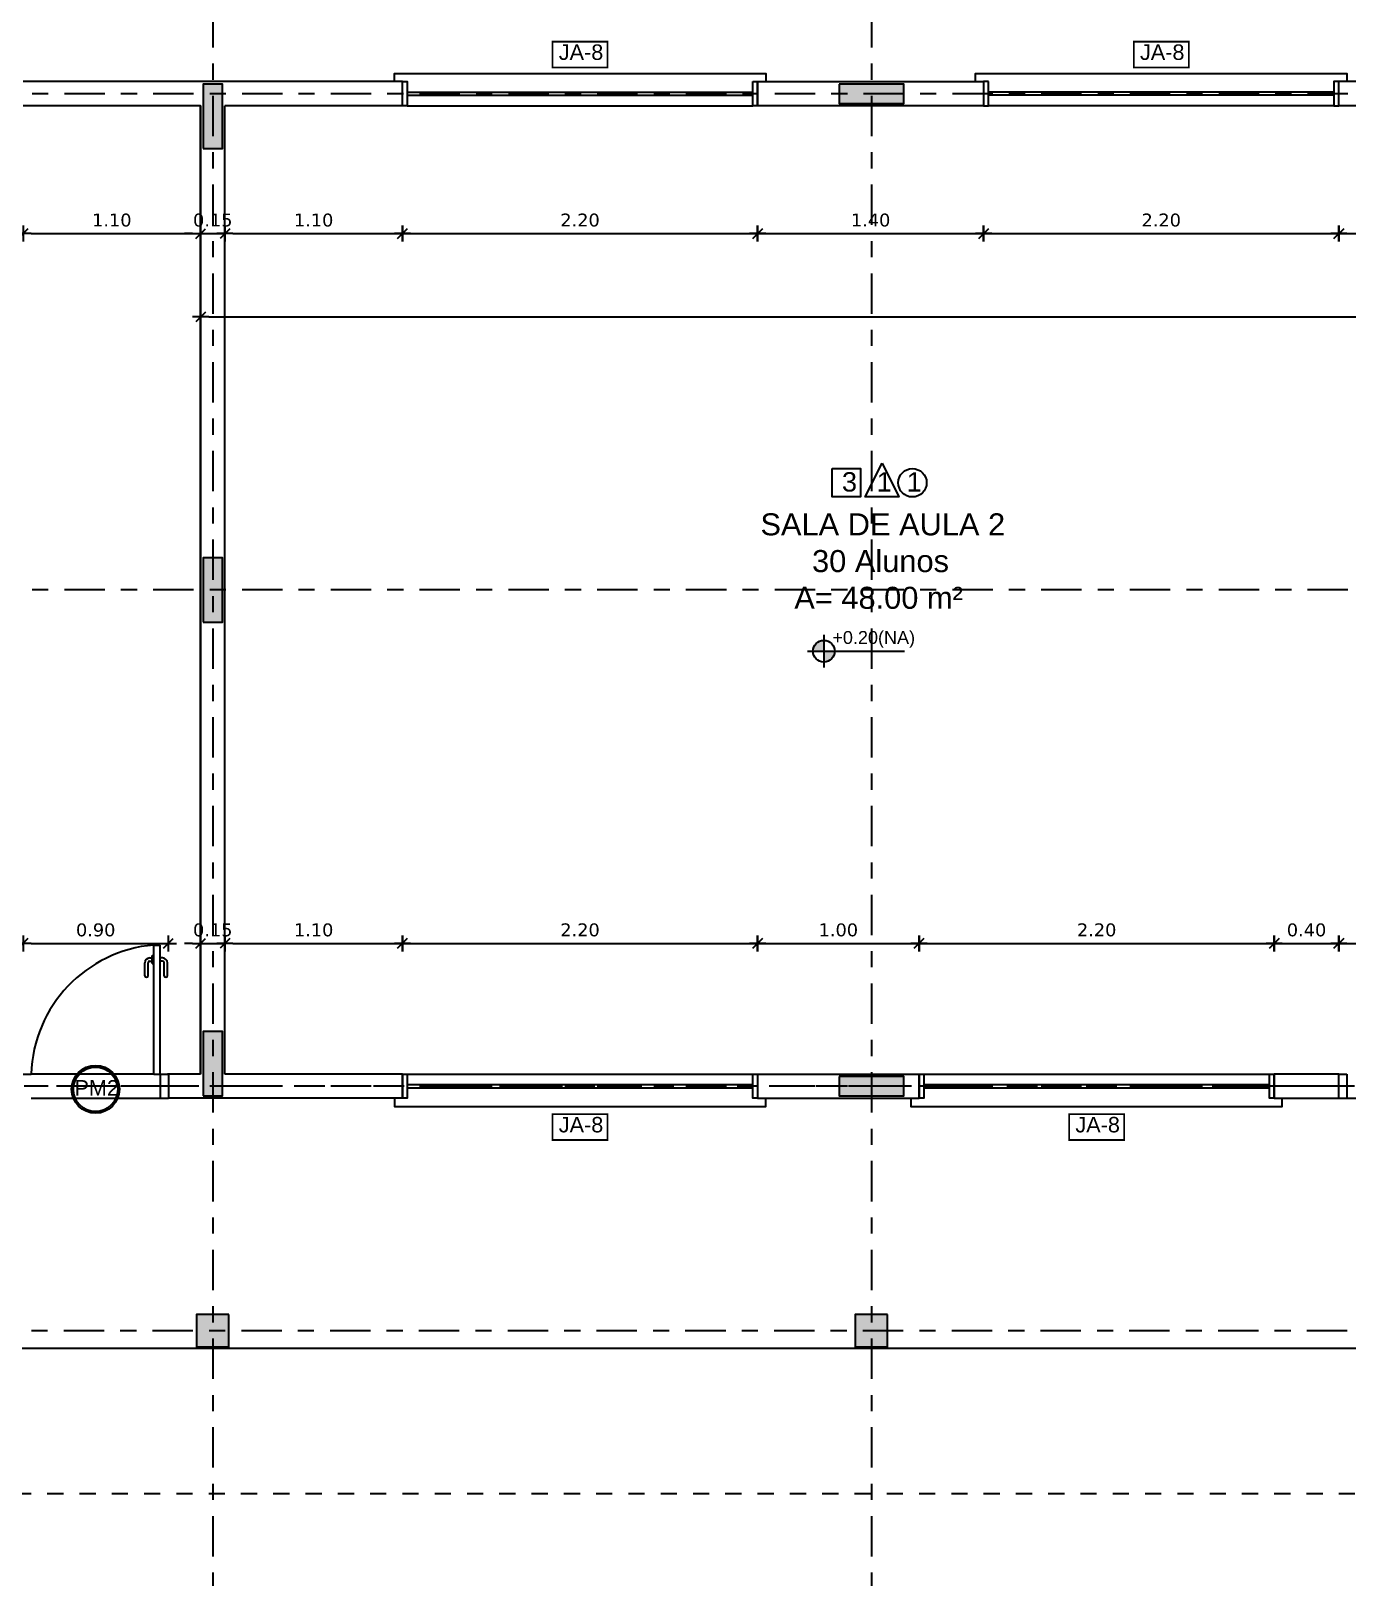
# Model space of a CAD drawing. Extents: x 183 to 373, y 23 to 105.
# Drawn here: x 215.55 to 223.7, y 87.59 to 97.22 of the extents above; entities that cross this region are included whole.
import ezdxf

# ---------------------------------------------------------------- set-up
doc = ezdxf.new("R2010")
doc.units = 0
doc.header["$LTSCALE"] = 0.005
doc.header["$PDMODE"] = 66
for name, pattern in [('C5', [60, 50, -5, 0, -5]), ('DASHDOT', [25.4, 12.7, -6.35, 0, -6.35]), ('HIDDEN', [9.525, 6.35, -3.175])]:
    doc.linetypes.add(name, pattern=pattern)
doc.layers.get('0').update_dxf_attribs({"linetype": 'CONTINUOUS'})
doc.layers.get('DEFPOINTS').update_dxf_attribs({"linetype": 'CONTINUOUS'})
for name, color, linetype in [('A-COTAS', 1, 'CONTINUOUS'), ('A-PAREDE', 5, 'CONTINUOUS'), ('A-PILAR', 6, 'CONTINUOUS'), ('A-PILAR_EIXO', 5, 'DASHDOT'), ('A-PISOS-NIVEL', 1, 'CONTINUOUS'), ('A-PORTA', 2, 'CONTINUOUS'), ('A-SOLEIRA', 1, 'CONTINUOUS'), ('AR-ESQ', 2, 'CONTINUOUS'), ('AR-PRJ-COB', 2, 'HIDDEN'), ('ARQ-CTA-1_050', 1, 'CONTINUOUS'), ('ARQ-EXO-1_100', 251, 'C5'), ('ARQ-HTC', 9, 'CONTINUOUS'), ('ARQ-SMB-1_050', 1, 'CONTINUOUS'), ('ARQ-SMB-1_100', 1, 'CONTINUOUS'), ('ARQ-TXT-1_050', 2, 'CONTINUOUS'), ('ARQ-TXT-1_075', 2, 'CONTINUOUS')]:
    doc.layers.add(name, color=color, linetype=linetype)
doc.styles.add('A20', font='arial.ttf', dxfattribs={"height": 0.2})
doc.styles.add('ESC-50-A20', font='arial.ttf', dxfattribs={"height": 0.1})
doc.styles.add('FNDE Texto Cota 0050', font='verdana.ttf', dxfattribs={"height": 0.08})
doc.dimstyles.new('FNDE 1-0050', dxfattribs={"dimscale": 5, "dimtxt": 0.08, "dimasz": 0.01, "dimexe": 0.15, "dimexo": 0.15, "dimgap": 0.01, "dimtad": 1, "dimzin": 1, "dimdsep": 46, "dimtxsty": 'FNDE Texto Cota 0050', "dimblk": 'tic', "dimcen": 0.015, "dimdle": 0.15, "dimse1": 1, "dimse2": 1, "dimclrd": 251, "dimclre": 251, "dimclrt": 256, "dimaunit": 1, "dimadec": 3, "dimazin": 0, "dimtfac": 1, "dimtix": 1, "dimtmove": 2, "dimatfit": 3, "dimfxl": 0.15, "dimtvp": 1, "dimtolj": 1, "dimtzin": 0, "dimarcsym": 0})

# ---------------------------------------------------------------- blocks, each defined once
blk = doc.blocks.new('tic')
at = {"color": 251}
for p, q in [((-1, 0), (1, 0)), ((0, -1), (0, 1))]:
    blk.add_line(p, q, dxfattribs=at)
blk.add_line((-0.6, -0.6), (0.6, 0.6))
blk = doc.blocks.new('*D11')
at = {"layer": 'ARQ-CTA-1_050', "color": 251, "lineweight": -2, "transparency": 16777216}
blk.add_line((216.8033, 95.9645), (217.8033, 95.9645), dxfattribs=at)
at = {"layer": 'DEFPOINTS', "color": 0, "transparency": 16777216}
for p in [(216.7533, 96.5014), (217.8533, 96.5014), (217.8533, 95.9645)]:
    blk.add_point(p, dxfattribs=at)
at = {"layer": 'ARQ-CTA-1_050', "color": 251, "lineweight": -2, "transparency": 16777216, "xscale": 0.05, "yscale": 0.05, "zscale": 0.05, "rotation": 180}
blk.add_blockref('tic', (216.7533, 95.9645), dxfattribs=at)
at = {"layer": 'ARQ-CTA-1_050', "color": 251, "lineweight": -2, "transparency": 16777216, "xscale": 0.05, "yscale": 0.05, "zscale": 0.05}
blk.add_blockref('tic', (217.8533, 95.9645), dxfattribs=at)
at = {"layer": 'ARQ-CTA-1_050', "transparency": 16777216, "insert": (217.3033, 96.0478), "char_height": 0.08, "attachment_point": 5, "style": 'FNDE Texto Cota 0050'}
blk.add_mtext('\\A1;1.10', dxfattribs=at)
blk = doc.blocks.new('*D12')
at = {"layer": 'ARQ-CTA-1_050', "color": 251, "lineweight": -2, "transparency": 16777216}
for p, q in [((216.5533, 95.9645), (216.5033, 95.9645)), ((216.6033, 95.9645), (216.7533, 95.9645)), ((216.8033, 95.9645), (216.8533, 95.9645))]:
    blk.add_line(p, q, dxfattribs=at)
at = {"layer": 'DEFPOINTS', "color": 0, "transparency": 16777216}
for p in [(216.6033, 96.6514), (216.7533, 96.5014), (216.7533, 95.9645)]:
    blk.add_point(p, dxfattribs=at)
at = {"layer": 'ARQ-CTA-1_050', "color": 251, "lineweight": -2, "transparency": 16777216, "xscale": 0.05, "yscale": 0.05, "zscale": 0.05}
blk.add_blockref('tic', (216.6033, 95.9645), dxfattribs=at)
at = {"layer": 'ARQ-CTA-1_050', "color": 251, "lineweight": -2, "transparency": 16777216, "xscale": 0.05, "yscale": 0.05, "zscale": 0.05, "rotation": 180}
blk.add_blockref('tic', (216.7533, 95.9645), dxfattribs=at)
at = {"layer": 'ARQ-CTA-1_050', "transparency": 16777216, "insert": (216.6783, 96.0478), "char_height": 0.08, "attachment_point": 5, "style": 'FNDE Texto Cota 0050'}
blk.add_mtext('\\A1;0.15', dxfattribs=at)
blk = doc.blocks.new('*D13')
at = {"layer": 'ARQ-CTA-1_050', "color": 251, "lineweight": -2, "transparency": 16777216}
blk.add_line((217.9033, 95.9645), (220.0033, 95.9645), dxfattribs=at)
at = {"layer": 'DEFPOINTS', "color": 0, "transparency": 16777216}
for p in [(217.8533, 96.7564), (220.0533, 96.7564), (220.0533, 95.9645)]:
    blk.add_point(p, dxfattribs=at)
at = {"layer": 'ARQ-CTA-1_050', "color": 251, "lineweight": -2, "transparency": 16777216, "xscale": 0.05, "yscale": 0.05, "zscale": 0.05, "rotation": 180}
blk.add_blockref('tic', (217.8533, 95.9645), dxfattribs=at)
at = {"layer": 'ARQ-CTA-1_050', "color": 251, "lineweight": -2, "transparency": 16777216, "xscale": 0.05, "yscale": 0.05, "zscale": 0.05}
blk.add_blockref('tic', (220.0533, 95.9645), dxfattribs=at)
at = {"layer": 'ARQ-CTA-1_050', "transparency": 16777216, "insert": (218.9533, 96.0478), "char_height": 0.08, "attachment_point": 5, "style": 'FNDE Texto Cota 0050'}
blk.add_mtext('\\A1;2.20', dxfattribs=at)
blk = doc.blocks.new('*D14')
at = {"layer": 'ARQ-CTA-1_050', "color": 251, "lineweight": -2, "transparency": 16777216}
blk.add_line((220.1033, 95.9645), (221.4033, 95.9645), dxfattribs=at)
at = {"layer": 'DEFPOINTS', "color": 0, "transparency": 16777216}
for p in [(220.0533, 96.7564), (221.4533, 96.7564), (221.4533, 95.9645)]:
    blk.add_point(p, dxfattribs=at)
at = {"layer": 'ARQ-CTA-1_050', "color": 251, "lineweight": -2, "transparency": 16777216, "xscale": 0.05, "yscale": 0.05, "zscale": 0.05, "rotation": 180}
blk.add_blockref('tic', (220.0533, 95.9645), dxfattribs=at)
at = {"layer": 'ARQ-CTA-1_050', "color": 251, "lineweight": -2, "transparency": 16777216, "xscale": 0.05, "yscale": 0.05, "zscale": 0.05}
blk.add_blockref('tic', (221.4533, 95.9645), dxfattribs=at)
at = {"layer": 'ARQ-CTA-1_050', "transparency": 16777216, "insert": (220.7533, 96.0478), "char_height": 0.08, "attachment_point": 5, "style": 'FNDE Texto Cota 0050'}
blk.add_mtext('\\A1;1.40', dxfattribs=at)
blk = doc.blocks.new('*D15')
at = {"layer": 'ARQ-CTA-1_050', "color": 251, "lineweight": -2, "transparency": 16777216}
blk.add_line((221.5033, 95.9645), (223.6033, 95.9645), dxfattribs=at)
at = {"layer": 'DEFPOINTS', "color": 0, "transparency": 16777216}
for p in [(221.4533, 96.7564), (223.6533, 96.7564), (223.6533, 95.9645)]:
    blk.add_point(p, dxfattribs=at)
at = {"layer": 'ARQ-CTA-1_050', "color": 251, "lineweight": -2, "transparency": 16777216, "xscale": 0.05, "yscale": 0.05, "zscale": 0.05, "rotation": 180}
blk.add_blockref('tic', (221.4533, 95.9645), dxfattribs=at)
at = {"layer": 'ARQ-CTA-1_050', "color": 251, "lineweight": -2, "transparency": 16777216, "xscale": 0.05, "yscale": 0.05, "zscale": 0.05}
blk.add_blockref('tic', (223.6533, 95.9645), dxfattribs=at)
at = {"layer": 'ARQ-CTA-1_050', "transparency": 16777216, "insert": (222.5533, 96.0478), "char_height": 0.08, "attachment_point": 5, "style": 'FNDE Texto Cota 0050'}
blk.add_mtext('\\A1;2.20', dxfattribs=at)
blk = doc.blocks.new('*D16')
at = {"layer": 'ARQ-CTA-1_050', "color": 251, "lineweight": -2, "transparency": 16777216}
blk.add_line((223.7033, 95.9645), (224.7033, 95.9645), dxfattribs=at)
at = {"layer": 'DEFPOINTS', "color": 0, "transparency": 16777216}
for p in [(223.6533, 96.7564), (224.7533, 96.7564), (224.7533, 95.9645)]:
    blk.add_point(p, dxfattribs=at)
at = {"layer": 'ARQ-CTA-1_050', "color": 251, "lineweight": -2, "transparency": 16777216, "xscale": 0.05, "yscale": 0.05, "zscale": 0.05, "rotation": 180}
blk.add_blockref('tic', (223.6533, 95.9645), dxfattribs=at)
at = {"layer": 'ARQ-CTA-1_050', "color": 251, "lineweight": -2, "transparency": 16777216, "xscale": 0.05, "yscale": 0.05, "zscale": 0.05}
blk.add_blockref('tic', (224.7533, 95.9645), dxfattribs=at)
at = {"layer": 'ARQ-CTA-1_050', "transparency": 16777216, "insert": (224.2033, 96.0478), "char_height": 0.08, "attachment_point": 5, "style": 'FNDE Texto Cota 0050'}
blk.add_mtext('\\A1;1.10', dxfattribs=at)
blk = doc.blocks.new('*D22')
at = {"layer": 'ARQ-CTA-1_050', "color": 251, "lineweight": -2, "transparency": 16777216}
for p, q in [((216.5533, 91.5663), (216.5033, 91.5663)), ((216.6033, 91.5663), (216.7533, 91.5663)), ((216.8033, 91.5663), (216.8533, 91.5663))]:
    blk.add_line(p, q, dxfattribs=at)
at = {"layer": 'DEFPOINTS', "color": 0, "transparency": 16777216}
for p in [(216.7533, 91.5663), (216.7533, 90.7564), (216.6033, 90.6064)]:
    blk.add_point(p, dxfattribs=at)
at = {"layer": 'ARQ-CTA-1_050', "color": 251, "lineweight": -2, "transparency": 16777216, "xscale": 0.05, "yscale": 0.05, "zscale": 0.05}
blk.add_blockref('tic', (216.6033, 91.5663), dxfattribs=at)
at = {"layer": 'ARQ-CTA-1_050', "color": 251, "lineweight": -2, "transparency": 16777216, "xscale": 0.05, "yscale": 0.05, "zscale": 0.05, "rotation": 180}
blk.add_blockref('tic', (216.7533, 91.5663), dxfattribs=at)
at = {"layer": 'ARQ-CTA-1_050', "transparency": 16777216, "insert": (216.6783, 91.6495), "char_height": 0.08, "attachment_point": 5, "style": 'FNDE Texto Cota 0050'}
blk.add_mtext('\\A1;0.15', dxfattribs=at)
blk = doc.blocks.new('*D23')
at = {"layer": 'ARQ-CTA-1_050', "color": 251, "lineweight": -2, "transparency": 16777216}
blk.add_line((216.8033, 91.5663), (217.8033, 91.5663), dxfattribs=at)
at = {"layer": 'DEFPOINTS', "color": 0, "transparency": 16777216}
for p in [(217.8533, 91.5663), (216.7533, 90.7564), (217.8533, 90.7564)]:
    blk.add_point(p, dxfattribs=at)
at = {"layer": 'ARQ-CTA-1_050', "color": 251, "lineweight": -2, "transparency": 16777216, "xscale": 0.05, "yscale": 0.05, "zscale": 0.05, "rotation": 180}
blk.add_blockref('tic', (216.7533, 91.5663), dxfattribs=at)
at = {"layer": 'ARQ-CTA-1_050', "color": 251, "lineweight": -2, "transparency": 16777216, "xscale": 0.05, "yscale": 0.05, "zscale": 0.05}
blk.add_blockref('tic', (217.8533, 91.5663), dxfattribs=at)
at = {"layer": 'ARQ-CTA-1_050', "transparency": 16777216, "insert": (217.3033, 91.6495), "char_height": 0.08, "attachment_point": 5, "style": 'FNDE Texto Cota 0050'}
blk.add_mtext('\\A1;1.10', dxfattribs=at)
blk = doc.blocks.new('*D24')
at = {"layer": 'ARQ-CTA-1_050', "color": 251, "lineweight": -2, "transparency": 16777216}
blk.add_line((217.9033, 91.5663), (220.0033, 91.5663), dxfattribs=at)
at = {"layer": 'DEFPOINTS', "color": 0, "transparency": 16777216}
for p in [(220.0533, 91.5663), (217.8533, 90.7564), (220.0533, 90.7564)]:
    blk.add_point(p, dxfattribs=at)
at = {"layer": 'ARQ-CTA-1_050', "color": 251, "lineweight": -2, "transparency": 16777216, "xscale": 0.05, "yscale": 0.05, "zscale": 0.05, "rotation": 180}
blk.add_blockref('tic', (217.8533, 91.5663), dxfattribs=at)
at = {"layer": 'ARQ-CTA-1_050', "color": 251, "lineweight": -2, "transparency": 16777216, "xscale": 0.05, "yscale": 0.05, "zscale": 0.05}
blk.add_blockref('tic', (220.0533, 91.5663), dxfattribs=at)
at = {"layer": 'ARQ-CTA-1_050', "transparency": 16777216, "insert": (218.9533, 91.6496), "char_height": 0.08, "attachment_point": 5, "style": 'FNDE Texto Cota 0050'}
blk.add_mtext('\\A1;2.20', dxfattribs=at)
blk = doc.blocks.new('*D25')
at = {"layer": 'ARQ-CTA-1_050', "color": 251, "lineweight": -2, "transparency": 16777216}
blk.add_line((221.1033, 91.5663), (223.2033, 91.5663), dxfattribs=at)
at = {"layer": 'DEFPOINTS', "color": 0, "transparency": 16777216}
for p in [(223.2533, 91.5663), (221.0533, 90.7564), (223.2533, 90.7564)]:
    blk.add_point(p, dxfattribs=at)
at = {"layer": 'ARQ-CTA-1_050', "color": 251, "lineweight": -2, "transparency": 16777216, "xscale": 0.05, "yscale": 0.05, "zscale": 0.05, "rotation": 180}
blk.add_blockref('tic', (221.0533, 91.5663), dxfattribs=at)
at = {"layer": 'ARQ-CTA-1_050', "color": 251, "lineweight": -2, "transparency": 16777216, "xscale": 0.05, "yscale": 0.05, "zscale": 0.05}
blk.add_blockref('tic', (223.2533, 91.5663), dxfattribs=at)
at = {"layer": 'ARQ-CTA-1_050', "transparency": 16777216, "insert": (222.1533, 91.6496), "char_height": 0.08, "attachment_point": 5, "style": 'FNDE Texto Cota 0050'}
blk.add_mtext('\\A1;2.20', dxfattribs=at)
blk = doc.blocks.new('*D35')
at = {"layer": 'ARQ-CTA-1_050', "color": 251, "lineweight": -2, "transparency": 16777216}
blk.add_line((216.6533, 95.4479), (257.4533, 95.4479), dxfattribs=at)
at = {"layer": 'DEFPOINTS', "color": 0, "transparency": 16777216}
for p in [(216.6033, 96.9064), (257.5033, 96.9064), (257.5033, 95.4479)]:
    blk.add_point(p, dxfattribs=at)
at = {"layer": 'ARQ-CTA-1_050', "color": 251, "lineweight": -2, "transparency": 16777216, "xscale": 0.05, "yscale": 0.05, "zscale": 0.05, "rotation": 180}
blk.add_blockref('tic', (216.6033, 95.4479), dxfattribs=at)
at = {"layer": 'ARQ-CTA-1_050', "color": 251, "lineweight": -2, "transparency": 16777216, "xscale": 0.05, "yscale": 0.05, "zscale": 0.05}
blk.add_blockref('tic', (257.5033, 95.4479), dxfattribs=at)
at = {"layer": 'ARQ-CTA-1_050', "transparency": 16777216, "insert": (237.0533, 95.5311), "char_height": 0.08, "attachment_point": 5, "style": 'FNDE Texto Cota 0050'}
blk.add_mtext('\\A1;40.90', dxfattribs=at)
blk = doc.blocks.new('*D73')
at = {"layer": 'ARQ-CTA-1_050', "color": 251, "lineweight": -2, "transparency": 16777216}
blk.add_line((220.1033, 91.5663), (221.0033, 91.5663), dxfattribs=at)
at = {"layer": 'DEFPOINTS', "color": 0, "transparency": 16777216}
for p in [(221.0533, 91.5663), (220.0533, 90.7564), (221.0533, 90.7564)]:
    blk.add_point(p, dxfattribs=at)
at = {"layer": 'ARQ-CTA-1_050', "color": 251, "lineweight": -2, "transparency": 16777216, "xscale": 0.05, "yscale": 0.05, "zscale": 0.05, "rotation": 180}
blk.add_blockref('tic', (220.0533, 91.5663), dxfattribs=at)
at = {"layer": 'ARQ-CTA-1_050', "color": 251, "lineweight": -2, "transparency": 16777216, "xscale": 0.05, "yscale": 0.05, "zscale": 0.05}
blk.add_blockref('tic', (221.0533, 91.5663), dxfattribs=at)
at = {"layer": 'ARQ-CTA-1_050', "transparency": 16777216, "insert": (220.5533, 91.6495), "char_height": 0.08, "attachment_point": 5, "style": 'FNDE Texto Cota 0050'}
blk.add_mtext('\\A1;1.00', dxfattribs=at)
blk = doc.blocks.new('*D74')
at = {"layer": 'ARQ-CTA-1_050', "color": 251, "lineweight": -2, "transparency": 16777216}
blk.add_line((223.3033, 91.5663), (223.6033, 91.5663), dxfattribs=at)
at = {"layer": 'DEFPOINTS', "color": 0, "transparency": 16777216}
for p in [(223.6533, 91.5663), (223.2533, 90.7564), (223.6533, 90.7564)]:
    blk.add_point(p, dxfattribs=at)
at = {"layer": 'ARQ-CTA-1_050', "color": 251, "lineweight": -2, "transparency": 16777216, "xscale": 0.05, "yscale": 0.05, "zscale": 0.05, "rotation": 180}
blk.add_blockref('tic', (223.2533, 91.5663), dxfattribs=at)
at = {"layer": 'ARQ-CTA-1_050', "color": 251, "lineweight": -2, "transparency": 16777216, "xscale": 0.05, "yscale": 0.05, "zscale": 0.05}
blk.add_blockref('tic', (223.6533, 91.5663), dxfattribs=at)
at = {"layer": 'ARQ-CTA-1_050', "transparency": 16777216, "insert": (223.4533, 91.6495), "char_height": 0.08, "attachment_point": 5, "style": 'FNDE Texto Cota 0050'}
blk.add_mtext('\\A1;0.40', dxfattribs=at)
blk = doc.blocks.new('*D75')
at = {"layer": 'ARQ-CTA-1_050', "color": 251, "lineweight": -2, "transparency": 16777216}
blk.add_line((223.7033, 91.5663), (224.5033, 91.5663), dxfattribs=at)
at = {"layer": 'DEFPOINTS', "color": 0, "transparency": 16777216}
for p in [(224.5533, 91.5663), (223.6533, 90.7564), (224.5533, 90.7564)]:
    blk.add_point(p, dxfattribs=at)
at = {"layer": 'ARQ-CTA-1_050', "color": 251, "lineweight": -2, "transparency": 16777216, "xscale": 0.05, "yscale": 0.05, "zscale": 0.05, "rotation": 180}
blk.add_blockref('tic', (223.6533, 91.5663), dxfattribs=at)
at = {"layer": 'ARQ-CTA-1_050', "color": 251, "lineweight": -2, "transparency": 16777216, "xscale": 0.05, "yscale": 0.05, "zscale": 0.05}
blk.add_blockref('tic', (224.5533, 91.5663), dxfattribs=at)
at = {"layer": 'ARQ-CTA-1_050', "transparency": 16777216, "insert": (224.1033, 91.6495), "char_height": 0.08, "attachment_point": 5, "style": 'FNDE Texto Cota 0050'}
blk.add_mtext('\\A1;0.90', dxfattribs=at)
blk = doc.blocks.new('FNDE-Nível Planta-1_050')
at = {"linetype": 'Continuous', "ltscale": 0.5}
h = blk.add_hatch(color=251, dxfattribs=at)
h.paths.add_polyline_path([(135.6984, 5.8271), (135.6984, 5.8943, 0.414214), (135.6312, 5.8271)])
h.paths.add_polyline_path([(135.6984, 5.8271), (135.6984, 5.7599, 0.414214), (135.7656, 5.8271)])
at = {"color": 251}
for p, q in [((135.6984, 5.9279), (135.6984, 5.7263)), ((135.5976, 5.8271), (135.7656, 5.8271)), ((135.7656, 5.8271), (136.1984, 5.8271))]:
    blk.add_line(p, q, dxfattribs=at)
blk.add_circle((135.6984, 5.8271), 0.0672, dxfattribs=at)
blk = doc.blocks.new('*D140')
at = {"layer": 'ARQ-CTA-1_050', "color": 251, "lineweight": -2, "transparency": 16777216}
blk.add_line((215.5533, 95.9645), (216.5533, 95.9645), dxfattribs=at)
at = {"layer": 'DEFPOINTS', "color": 0, "transparency": 16777216}
for p in [(215.5033, 96.7564), (216.6033, 96.7564), (216.6033, 95.9645)]:
    blk.add_point(p, dxfattribs=at)
at = {"layer": 'ARQ-CTA-1_050', "color": 251, "lineweight": -2, "transparency": 16777216, "xscale": 0.05, "yscale": 0.05, "zscale": 0.05, "rotation": 180}
blk.add_blockref('tic', (215.5033, 95.9645), dxfattribs=at)
at = {"layer": 'ARQ-CTA-1_050', "color": 251, "lineweight": -2, "transparency": 16777216, "xscale": 0.05, "yscale": 0.05, "zscale": 0.05}
blk.add_blockref('tic', (216.6033, 95.9645), dxfattribs=at)
at = {"layer": 'ARQ-CTA-1_050', "transparency": 16777216, "insert": (216.0533, 96.0478), "char_height": 0.08, "attachment_point": 5, "style": 'FNDE Texto Cota 0050'}
blk.add_mtext('\\A1;1.10', dxfattribs=at)
blk = doc.blocks.new('*D134')
at = {"layer": 'ARQ-CTA-1_050', "color": 251, "lineweight": -2, "transparency": 16777216}
blk.add_line((208.5033, 98.6732), (240.9783, 98.6732), dxfattribs=at)
at = {"layer": 'DEFPOINTS', "color": 0, "transparency": 16777216}
for p in [(241.0283, 98.6732), (208.4533, 96.9064), (241.0283, 96.9064)]:
    blk.add_point(p, dxfattribs=at)
at = {"layer": 'ARQ-CTA-1_050', "color": 251, "lineweight": -2, "transparency": 16777216, "xscale": 0.05, "yscale": 0.05, "zscale": 0.05, "rotation": 180}
blk.add_blockref('tic', (208.4533, 98.6732), dxfattribs=at)
at = {"layer": 'ARQ-CTA-1_050', "color": 251, "lineweight": -2, "transparency": 16777216, "xscale": 0.05, "yscale": 0.05, "zscale": 0.05}
blk.add_blockref('tic', (241.0283, 98.6732), dxfattribs=at)
at = {"layer": 'ARQ-CTA-1_050', "transparency": 16777216, "insert": (224.7408, 98.7569), "char_height": 0.08, "attachment_point": 5, "style": 'FNDE Texto Cota 0050'}
blk.add_mtext('\\A1;32.58', dxfattribs=at)
blk = doc.blocks.new('*D133')
at = {"layer": 'ARQ-CTA-1_050', "color": 251, "lineweight": -2, "transparency": 16777216}
blk.add_line((215.5533, 91.5663), (216.3533, 91.5663), dxfattribs=at)
at = {"layer": 'DEFPOINTS', "color": 0, "transparency": 16777216}
for p in [(216.4033, 91.5663), (215.5033, 90.7564), (216.4033, 90.7564)]:
    blk.add_point(p, dxfattribs=at)
at = {"layer": 'ARQ-CTA-1_050', "color": 251, "lineweight": -2, "transparency": 16777216, "xscale": 0.05, "yscale": 0.05, "zscale": 0.05, "rotation": 180}
blk.add_blockref('tic', (215.5033, 91.5663), dxfattribs=at)
at = {"layer": 'ARQ-CTA-1_050', "color": 251, "lineweight": -2, "transparency": 16777216, "xscale": 0.05, "yscale": 0.05, "zscale": 0.05}
blk.add_blockref('tic', (216.4033, 91.5663), dxfattribs=at)
at = {"layer": 'ARQ-CTA-1_050', "transparency": 16777216, "insert": (215.9533, 91.6495), "char_height": 0.08, "attachment_point": 5, "style": 'FNDE Texto Cota 0050'}
blk.add_mtext('\\A1;0.90', dxfattribs=at)

msp = doc.modelspace()

# ---------------------------------------------------------------- hatches: boundary and pattern name
at = {"layer": 'A-COTAS'}
h = msp.add_hatch(color=253, dxfattribs=at)
h.dxf.hatch_style = 1
h.paths.add_polyline_path([(216.7783, 89.2664), (216.5783, 89.2664), (216.5783, 89.0664), (216.7783, 89.0664)])
h = msp.add_hatch(color=253, dxfattribs=at)
h.dxf.hatch_style = 1
h.paths.add_polyline_path([(220.8583, 89.2664), (220.6583, 89.2664), (220.6583, 89.0664), (220.8583, 89.0664)])
at = {"layer": 'ARQ-HTC'}
h = msp.add_hatch(color=253, dxfattribs=at)
h.dxf.hatch_style = 1
h.paths.add_polyline_path([(216.6183, 96.4914), (216.7383, 96.4914), (216.7383, 96.8914), (216.6183, 96.8914)])
h = msp.add_hatch(color=253, dxfattribs=at)
h.dxf.hatch_style = 1
h.paths.add_polyline_path([(220.5583, 96.8914), (220.5583, 96.7714), (220.9583, 96.7714), (220.9583, 96.8914)])
h = msp.add_hatch(color=253, dxfattribs=at)
h.dxf.hatch_style = 1
h.paths.add_polyline_path([(216.6183, 93.5564), (216.7383, 93.5564), (216.7383, 93.9564), (216.6183, 93.9564)])
h = msp.add_hatch(color=253, dxfattribs=at)
h.dxf.hatch_style = 1
h.paths.add_polyline_path([(216.6183, 90.6214), (216.7383, 90.6214), (216.7383, 91.0214), (216.6183, 91.0214)])
h = msp.add_hatch(color=253, dxfattribs=at)
h.dxf.hatch_style = 1
h.paths.add_polyline_path([(220.5583, 90.7414), (220.5583, 90.6214), (220.9583, 90.6214), (220.9583, 90.7414)])
at = {"layer": 'ARQ-SMB-1_100'}
h = msp.add_hatch(color=252, dxfattribs=at)
edge = h.paths.add_edge_path()
edge.add_arc((215.9523, 90.6622), 0.1479, 0, 360)
edge = h.paths.add_edge_path(flags=17)
edge.add_arc((215.9523, 90.6622), 0.1372, 0, 360)

# ---------------------------------------------------------------- linework, layer by layer
at = {"layer": 'A-PAREDE'}
for p, q in [((217.8533, 96.7564), (217.8533, 96.9064)), ((226.0033, 96.9064), (223.6533, 96.9064)), ((223.6533, 96.7564), (223.6533, 96.9064)), ((216.6033, 96.7564), (216.6033, 90.7564)), ((216.6033, 90.7564), (216.6033, 96.7564)), ((216.7533, 90.7564), (216.7533, 96.7564)), ((217.8533, 96.7564), (216.7533, 96.7564)), ((216.6033, 90.7564), (216.3974, 90.7564)), ((216.4033, 90.7564), (216.4033, 90.6064)), ((216.6033, 90.7564), (216.4033, 90.7564)), ((217.8533, 90.7564), (216.7533, 90.7564)), ((217.8533, 90.7564), (217.8533, 90.6064)), ((220.0533, 90.7564), (221.0533, 90.7564)), ((220.0533, 90.7564), (220.0533, 90.6064)), ((221.0533, 90.7564), (221.0533, 90.6064)), ((223.2533, 90.6064), (223.2533, 90.7564)), ((217.8533, 90.6064), (216.4033, 90.6064)), ((220.0533, 90.6064), (221.0533, 90.6064))]:
    msp.add_line(p, q, dxfattribs=at)
for points in [[(217.8533, 96.9064), (215.5033, 96.9064)], [(216.6033, 90.7564), (216.6033, 90.7564), (216.6033, 96.7564), (215.5033, 96.7564)], [(216.6033, 90.7564), (216.6033, 90.7564), (216.6033, 96.7564)], [(224.7533, 90.7564), (224.7533, 90.7564), (224.7533, 96.7564), (223.6533, 96.7564)]]:
    msp.add_lwpolyline(points, dxfattribs=at)
for points in [[(221.4533, 96.9064), (221.4533, 96.7564), (220.0533, 96.7564), (220.0533, 96.9064)], [(223.6533, 90.7564), (223.2533, 90.7564), (223.2533, 90.6064), (223.6533, 90.6064)]]:
    msp.add_lwpolyline(points, close=True, dxfattribs=at)
at = {"layer": 'A-PILAR', "color": 6}
for points in [[(216.6183, 96.4914), (216.7383, 96.4914), (216.7383, 96.8914), (216.6183, 96.8914)], [(220.5583, 96.8914), (220.5583, 96.7714), (220.9583, 96.7714), (220.9583, 96.8914)], [(216.6183, 93.5564), (216.7383, 93.5564), (216.7383, 93.9564), (216.6183, 93.9564)], [(216.6183, 90.6214), (216.7383, 90.6214), (216.7383, 91.0214), (216.6183, 91.0214)], [(220.5583, 90.7414), (220.5583, 90.6214), (220.9583, 90.6214), (220.9583, 90.7414)], [(216.7783, 89.2664), (216.5783, 89.2664), (216.5783, 89.0664), (216.7783, 89.0664)], [(220.8583, 89.2664), (220.6583, 89.2664), (220.6583, 89.0664), (220.8583, 89.0664)]]:
    msp.add_lwpolyline(points, close=True, dxfattribs=at)
at = {"layer": 'A-PILAR_EIXO', "color": 8, "linetype": 'DASHDOT', "ltscale": 3}
msp.add_line((265.9327, 90.6814), (208.2176, 90.6814), dxfattribs=at)
at = {"layer": 'A-PISOS-NIVEL', "color": 2}
for p, q in [((216.6033, 89.0564), (207.8533, 89.0564)), ((235.4533, 89.0564), (216.6033, 89.0564))]:
    msp.add_line(p, q, dxfattribs=at)
at = {"layer": 'A-PORTA', "color": 1}
for p, q in [((216.2574, 91.3661), (216.2574, 91.4461)), ((216.2774, 91.3661), (216.2774, 91.4461)), ((216.2874, 91.4761), (216.3024, 91.4761)), ((216.2874, 91.4561), (216.3024, 91.4561)), ((216.3024, 91.4411), (216.3024, 91.4911)), ((216.3024, 91.4911), (216.3074, 91.4911)), ((216.3024, 91.4411), (216.3074, 91.4411)), ((216.3524, 91.4911), (216.3474, 91.4911)), ((216.3524, 91.4411), (216.3474, 91.4411)), ((216.3524, 91.4411), (216.3524, 91.4911)), ((216.3674, 91.4761), (216.3524, 91.4761)), ((216.3674, 91.4561), (216.3524, 91.4561)), ((216.3774, 91.3661), (216.3774, 91.4461)), ((216.3974, 91.3661), (216.3974, 91.4461))]:
    msp.add_line(p, q, dxfattribs=at)
for centre, radius, start, end in [((216.3824, 90.7297), 0.8295, 94.77878, 178.14987), ((216.2874, 91.4461), 0.03, 90, 180), ((216.2874, 91.4461), 0.01, 90, 180), ((216.3674, 91.4461), 0.03, 0, 90), ((216.3674, 91.4461), 0.01, 0, 90), ((216.2674, 91.3661), 0.01, 180, 0), ((216.3874, 91.3661), 0.01, 180, 0)]:
    msp.add_arc(centre, radius, start, end, dxfattribs=at)
at = {"layer": 'A-SOLEIRA'}
for p, q in [((216.3133, 90.7564), (215.5533, 90.7564)), ((215.5533, 90.6064), (216.3533, 90.6064)), ((223.7033, 90.6064), (224.5033, 90.6064))]:
    msp.add_line(p, q, dxfattribs=at)
at = {"layer": 'AR-ESQ'}
for p, q in [((217.8833, 96.8414), (220.0233, 96.8414)), ((223.6233, 96.8414), (221.4833, 96.8414)), ((217.8833, 96.8214), (220.0233, 96.8214)), ((223.6233, 96.8214), (221.4833, 96.8214)), ((216.3133, 90.7564), (216.3133, 91.5564)), ((216.3133, 91.5564), (216.3533, 91.5564)), ((216.3533, 90.7564), (216.3533, 91.5564)), ((215.5033, 90.7564), (215.5533, 90.7564)), ((216.3133, 90.7564), (216.3533, 90.7564)), ((216.3533, 90.7564), (216.3533, 90.6064)), ((216.3533, 90.7564), (216.4033, 90.7564)), ((223.6533, 90.7564), (223.7033, 90.7564)), ((223.7033, 90.7564), (223.7033, 90.6064)), ((217.8833, 90.6914), (220.0233, 90.6914)), ((217.8833, 90.6714), (220.0233, 90.6714)), ((221.0833, 90.6914), (223.2233, 90.6914)), ((221.0833, 90.6714), (223.2233, 90.6714)), ((216.3533, 90.6064), (216.4033, 90.6064)), ((223.6533, 90.6064), (223.7033, 90.6064))]:
    msp.add_line(p, q, dxfattribs=at)
at = {"layer": 'AR-ESQ', "color": 1}
for p, q in [((217.8833, 96.7564), (220.0233, 96.7564)), ((223.6233, 96.7564), (221.4833, 96.7564)), ((217.8833, 90.7564), (220.0233, 90.7564)), ((221.0833, 90.7564), (223.2233, 90.7564))]:
    msp.add_line(p, q, dxfattribs=at)
for points in [[(217.8033, 96.9064), (217.8033, 96.9564), (220.1033, 96.9564), (220.1033, 96.9064)], [(221.4033, 96.9064), (221.4033, 96.9564), (223.7033, 96.9564), (223.7033, 96.9064)], [(217.8033, 90.6064), (217.8033, 90.5564), (220.1033, 90.5564), (220.1033, 90.6064)], [(221.0033, 90.6064), (221.0033, 90.5564), (223.3033, 90.5564), (223.3033, 90.6064)]]:
    msp.add_lwpolyline(points, dxfattribs=at)
at = {"layer": 'AR-ESQ'}
for points in [[(217.8533, 96.9064), (217.8833, 96.9064), (217.8833, 96.7564), (217.8533, 96.7564)], [(220.0233, 96.9064), (220.0533, 96.9064), (220.0533, 96.7564), (220.0233, 96.7564)], [(221.4833, 96.9064), (221.4533, 96.9064), (221.4533, 96.7564), (221.4833, 96.7564)], [(223.6533, 96.9064), (223.6233, 96.9064), (223.6233, 96.7564), (223.6533, 96.7564)], [(217.8533, 90.7564), (217.8833, 90.7564), (217.8833, 90.6064), (217.8533, 90.6064)], [(220.0233, 90.7564), (220.0533, 90.7564), (220.0533, 90.6064), (220.0233, 90.6064)], [(221.0533, 90.7564), (221.0833, 90.7564), (221.0833, 90.6064), (221.0533, 90.6064)], [(223.2233, 90.7564), (223.2533, 90.7564), (223.2533, 90.6064), (223.2233, 90.6064)]]:
    msp.add_lwpolyline(points, close=True, dxfattribs=at)
at = {"layer": 'AR-PRJ-COB', "ltscale": 0.5}
msp.add_lwpolyline([(207.5533, 97.8064), (266.5533, 97.8064), (266.5533, 88.1564), (207.5533, 88.1564)], close=True, dxfattribs=at)
at = {"layer": 'ARQ-EXO-1_100'}
for p, q in [((216.6783, 99.0181), (216.6783, 87.5852)), ((220.7583, 99.0181), (220.7583, 87.5852)), ((267.1596, 96.8314, 2.4175), (205.9957, 96.8314, -17.4415)), ((267.1596, 93.7564, 19.859), (205.9957, 93.7564)), ((267.1596, 90.6814, 2.4175), (205.9957, 90.6814, -17.4415)), ((267.1555, 89.1664, 19.8837), (205.9916, 89.1664))]:
    msp.add_line(p, q, dxfattribs=at)
at = {"layer": 'ARQ-SMB-1_100', "color": 252, "ltscale": 10, "const_width": 0.0107}
for points in [[(218.7828, 96.9936), (219.1237, 96.9936), (219.1237, 97.1536), (218.7828, 97.1536)], [(222.3828, 96.9936), (222.7237, 96.9936), (222.7237, 97.1536), (222.3828, 97.1536)], [(218.7828, 90.3481), (219.1237, 90.3481), (219.1237, 90.5081), (218.7828, 90.5081)], [(221.9828, 90.3481), (222.3237, 90.3481), (222.3237, 90.5081), (221.9828, 90.5081)]]:
    msp.add_lwpolyline(points, close=True, dxfattribs=at)
at = {"layer": 'ARQ-SMB-1_100'}
msp.add_lwpolyline([(220.8242, 94.5416), (220.9287, 94.3326), (220.7197, 94.3326), (220.8242, 94.5416)], dxfattribs=at)
msp.add_lwpolyline([(220.5148, 94.5086), (220.6908, 94.5086), (220.6908, 94.3326), (220.5148, 94.3326)], close=True, dxfattribs=at)
msp.add_circle((221.0123, 94.4206), 0.088, dxfattribs=at)
at = {"layer": 'ARQ-SMB-1_100', "color": 252}
for radius in [0.1479, 0.1372]:
    msp.add_circle((215.9523, 90.6622), radius, dxfattribs=at)

# ---------------------------------------------------------------- block references
at = {"layer": 'ARQ-SMB-1_050'}
msp.add_blockref('FNDE-Nível Planta-1_050', (84.7651, 87.5498), dxfattribs=at)

# ---------------------------------------------------------------- texts
at = {"layer": 'ARQ-SMB-1_050', "style": 'ESC-50-A20'}
msp.add_attdef('+0.20(NA)', (220.5162, 93.4219), 'NA', height=0.08, dxfattribs=at)
at = {"layer": 'ARQ-TXT-1_050', "char_height": 0.12, "width": 0.086252, "attachment_point": 1, "style": 'A20'}
for s, insert in [('3', (220.5756, 94.4862)), ('1', (220.7912, 94.4862)), ('1', (220.9771, 94.4862))]:
    msp.add_mtext(s, dxfattribs=dict(at, insert=insert))
at = {"layer": 'ARQ-TXT-1_050', "insert": (219.256, 94.2312), "char_height": 0.136533, "attachment_point": 1, "style": 'ESC-50-A20'}
msp.add_mtext_dynamic_manual_height_columns('\\pi0.81474;SALA DE AULA 2\\P\\pi1.1345;30 Alunos       \\P\\pi1.0245;A= 48.00 m²', width=2.389517, gutter_width=1, heights=[0], dxfattribs=at)
at = {"layer": 'ARQ-TXT-1_075', "style": 'ESC-50-A20'}
for tag, p in [('JA-8', (218.8216, 97.0407)), ('JA-8', (222.4216, 97.0407)), ('PM2', (215.8218, 90.6232)), ('JA-8', (218.8216, 90.3952)), ('JA-8', (222.0216, 90.3952))]:
    msp.add_attdef(tag, p, '', height=0.096, dxfattribs=at)

# ---------------------------------------------------------------- dimensions: what is measured, and where the dimension line sits
at = {"layer": 'ARQ-CTA-1_050'}
for base, p1, p2, picture, middle in [((241.0282742871, 98.6732042335), (208.4532742871, 96.9064469288), (241.0282742871, 96.9064469288), '*D134', (224.7407742871, 98.7568576922)), ((257.5033, 95.4479), (216.6033, 96.9064), (257.5033, 96.9064), '*D35', (237.0533, 95.5311)), ((216.6033, 95.9645), (215.5033, 96.7564), (216.6033, 96.7564), '*D140', (216.0533, 96.0478)), ((220.0533, 95.9645), (217.8533, 96.7564), (220.0533, 96.7564), '*D13', (218.9533, 96.0478)), ((221.4533, 95.9645), (220.0533, 96.7564), (221.4533, 96.7564), '*D14', (220.7533, 96.0478)), ((223.6533, 95.9645), (221.4533, 96.7564), (223.6533, 96.7564), '*D15', (222.5533, 96.0478)), ((224.7533, 95.9645), (223.6533, 96.7564), (224.7533, 96.7564), '*D16', (224.2033, 96.0478)), ((216.7533, 95.9645), (216.6033, 96.6514), (216.7533, 96.5014), '*D12', (216.6783, 96.0478)), ((217.8533, 95.9645), (216.7533, 96.5014), (217.8533, 96.5014), '*D11', (217.3033, 96.0478)), ((216.4033, 91.5663), (215.5033, 90.7564), (216.4033, 90.7564), '*D133', (215.9533, 91.6495)), ((216.7533, 91.5663), (216.6033, 90.6064), (216.7533, 90.7564), '*D22', (216.6783, 91.6495)), ((217.8533, 91.5663), (216.7533, 90.7564), (217.8533, 90.7564), '*D23', (217.3033, 91.6495)), ((220.0533, 91.5663), (217.8533, 90.7564), (220.0533, 90.7564), '*D24', (218.9533, 91.6496)), ((221.0533, 91.5663), (220.0533, 90.7564), (221.0533, 90.7564), '*D73', (220.5533, 91.6495)), ((223.2533, 91.5663), (221.0533, 90.7564), (223.2533, 90.7564), '*D25', (222.1533, 91.6496)), ((223.6533, 91.5663), (223.2533, 90.7564), (223.6533, 90.7564), '*D74', (223.4533, 91.6495)), ((224.5533, 91.5663), (223.6533, 90.7564), (224.5533, 90.7564), '*D75', (224.1033, 91.6495))]:
    dim = msp.add_linear_dim(base=base, p1=p1, p2=p2, dimstyle='FNDE 1-0050', override={"dimtad": 0}, dxfattribs=at)
    dim.commit()
    dim.dimension.update_dxf_attribs({"geometry": picture, "text_midpoint": middle})

doc.saveas('drawing.dxf')
